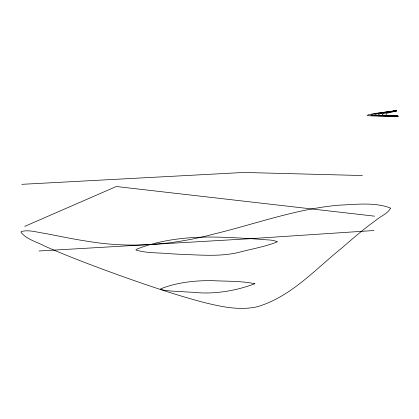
<?xml version="1.0" encoding="UTF-8"?>
<svg xmlns="http://www.w3.org/2000/svg" width="419" height="419" viewBox="0 0 419 419"><rect width="100%" height="100%" fill="white"/><g stroke="black" fill="none" stroke-linecap="round" stroke-linejoin="round"><path stroke-width="0.63" d="M24.716 226.375L116.278 186.518L374.617 216.173M396.447 111.077L387.135 113.151A14.293 2.776 -1.5 0 0 386.082 113.811C384.972 116.43 390.147 115.021 391.367 115.565A98.036 19.044 -1.5 0 1 395.939 115.817L397.898 115.943M396.421 110.977C374.712 114.099 380.321 116.33 397.93 116.042M396.358 110.778C390.194 111.407 358.067 116.11 385.815 115.854M396.39 110.878C386.418 111.878 364.844 116.094 390.807 115.874A125.045 24.286 -1.5 0 1 397.961 116.147M396.301 110.574L374.638 113.497L368.93 114.602L367.081 115.408L370.459 115.864L382.301 116.016M396.327 110.674L376.545 113.476L372.119 114.502L370.857 115.272L373.35 115.733L387.994 116.121A118.472 23.014 -1.5 0 1 398.05 116.445M373.926 230.523L251.232 238.636L39.046 250.981M21.819 184.329L243.889 172.46L362.425 175.535M383.155 115.906L398.019 116.346M387.9 115.901L390.157 115.958A104.284 20.253 -1.5 0 1 397.992 116.246M390.361 208.453C387.376 214.067 380.133 216.335 375.524 220.562C363.587 229.078 352.547 238.751 341.464 248.336C314.894 269.674 290.519 297.233 256.779 306.876C239.06 310.678 220.902 306.64 203.655 302.382C177.536 295.51 151.935 286.826 126.459 277.881C99.036 268.066 71.712 257.894 44.99 246.272C37.087 241.842 26.627 239.605 20.95 232.226L21.285 231.545C29.021 229.397 37.291 232.503 45.063 233.409C59.838 236.321 74.587 239.422 89.504 241.569C130.848 248.367 173.262 244.911 213.617 234.106C255.286 224.086 296.003 208.882 338.966 205.174C355.794 204.509 373.942 201.995 390.052 207.834L390.361 208.453M254.836 283.736C235.206 291.111 213.596 294.583 192.489 292.258A194.688 37.815 -1.5 0 1 184.517 291.849C176.577 290.996 168.208 291.608 160.535 289.32L160.529 288.916C176.661 282.432 194.536 280.505 211.862 280.625C226.103 281.432 240.956 280.777 254.836 283.736M277.158 241.705L277.111 241.915C265.258 246.697 252.243 248.818 239.846 252.107C221.546 256.779 202.503 255.098 183.857 254.459A291.346 56.591 -1.5 0 1 171.926 253.851C160.042 252.573 147.519 253.495 136.039 250.07L136.034 249.457C160.168 239.757 186.921 236.871 212.847 237.054C228.544 237.233 244.219 238.233 259.88 239.265C265.531 240.124 271.947 239.343 277.158 241.705"/></g></svg>
